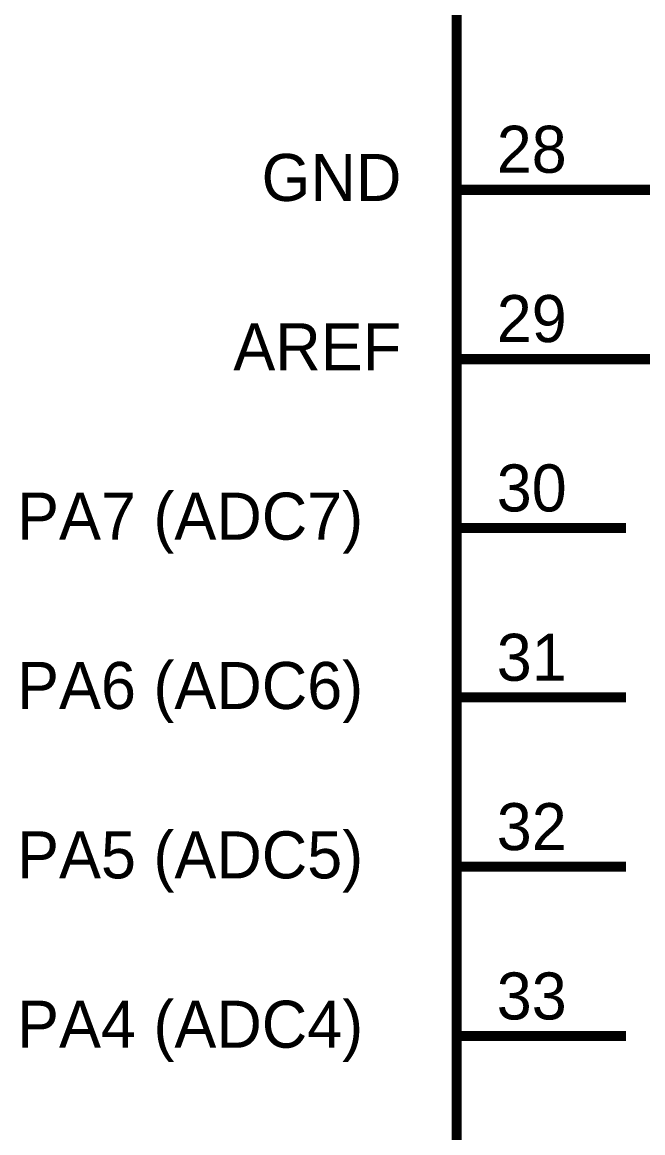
# Model space of a CAD drawing. Extents: x 0 to 594, y 0 to 420.
# Drawn here: x 319.66 to 337.99, y 294.63 to 327.44 of the extents above; entities that cross this region are included whole.
import ezdxf

# ---------------------------------------------------------------- set-up
doc = ezdxf.new("R2010")
doc.units = 0
doc.layers.add('SHEET', color=255, linetype='CONTINUOUS')

msp = doc.modelspace()

# ---------------------------------------------------------------- linework, layer by layer
at = {"layer": 'SHEET', "const_width": 0.3}
for points in [[(332.493, 382.493), (332.493, 277.493)], [(332.493, 322.488), (337.494, 322.488)], [(337.494, 322.488), (342.495, 322.488), (362.481, 322.488), (377.466, 322.488), (377.466, 322.488)], [(332.493, 317.484), (337.494, 317.484)], [(337.494, 317.484), (344.978, 317.484), (344.978, 317.484), (352.479, 317.484)], [(332.493, 312.498), (337.494, 312.498)], [(332.493, 307.495), (337.494, 307.495)], [(332.493, 302.492), (337.494, 302.492)], [(332.493, 297.488), (337.494, 297.488)]]:
    msp.add_lwpolyline(points, dxfattribs=at)

# ---------------------------------------------------------------- texts
at = {"layer": 'SHEET'}
for s, p in [('28', (333.674, 322.991)), ('GND', (326.728, 322.158)), ('29', (333.674, 317.988)), ('AREF', (325.894, 317.154)), ('30', (333.674, 312.985)), ('PA7 (ADC7)', (319.504, 312.151)), ('31', (333.674, 307.981)), ('PA6 (ADC6)', (319.504, 307.148)), ('32', (333.674, 302.978)), ('PA5 (ADC5)', (319.504, 302.144)), ('33', (333.674, 297.975)), ('PA4 (ADC4)', (319.504, 297.141))]:
    msp.add_text(s, height=1.3898, dxfattribs=at).set_placement(p)

doc.saveas('drawing.dxf')
